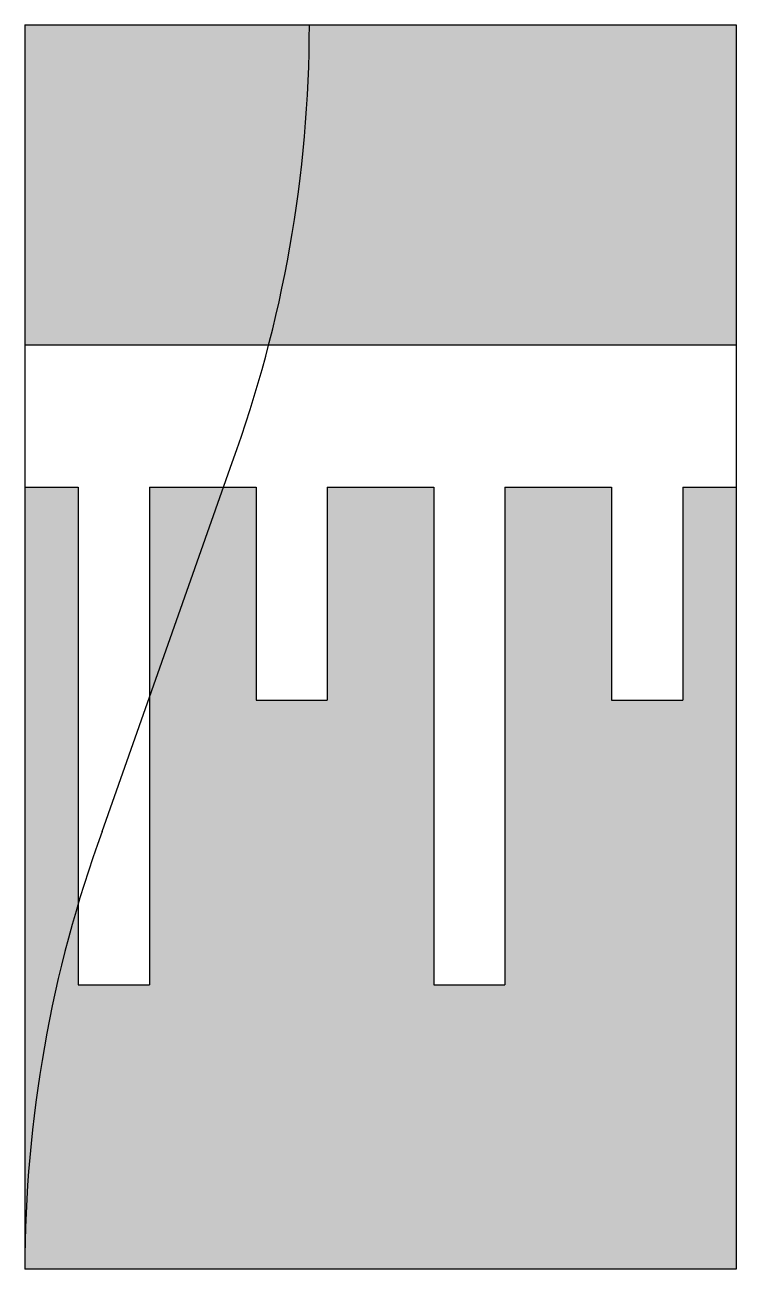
# Model space of a CAD drawing. Header units: metres. Extents: x 0 to 1, y 0 to 1.75.
import ezdxf

# ---------------------------------------------------------------- set-up
doc = ezdxf.new("R2010")
doc.units = ezdxf.units.M
doc.header["$LTSCALE"] = 0.2

msp = doc.modelspace()

# ---------------------------------------------------------------- hatches: boundary and pattern name
h = msp.add_hatch(color=254)
h.dxf.hatch_style = 1
h.paths.add_polyline_path([(1, 1.75), (0, 1.75), (0, 1.3), (1, 1.3)])
h.paths.add_polyline_path([(1, 1.1), (0.925, 1.1), (0.925, 0.8), (0.825, 0.8), (0.825, 1.1), (0.675, 1.1), (0.675, 0.4), (0.575, 0.4), (0.575, 1.1), (0.425, 1.1), (0.425, 0.8), (0.325, 0.8), (0.325, 1.1), (0.175, 1.1), (0.175, 0.4), (0.075, 0.4), (0.075, 1.1), (0, 1.1), (0, 0), (1, 0)])

# ---------------------------------------------------------------- linework, layer by layer
for p, q in [((0, 1.75), (1, 1.75)), ((0, 1.75), (0, 0)), ((1, 1.75), (1, 0)), ((0, 1.3), (1, 1.3)), ((0.1086, 0.6155), (0.2914, 1.1344)), ((0, 1.1), (0.075, 1.1)), ((0.075, 1.1), (0.075, 0.4)), ((0.175, 1.1), (0.325, 1.1)), ((0.175, 1.1), (0.175, 0.4)), ((0.325, 1.1), (0.325, 0.8)), ((0.425, 1.1), (0.575, 1.1)), ((0.425, 1.1), (0.425, 0.8)), ((0.575, 1.1), (0.575, 0.4)), ((0.675, 1.1), (0.825, 1.1)), ((0.675, 1.1), (0.675, 0.4)), ((0.825, 1.1), (0.825, 0.8)), ((0.925, 1.1), (1, 1.1)), ((0.925, 1.1), (0.925, 0.8)), ((0.325, 0.8), (0.425, 0.8)), ((0.825, 0.8), (0.925, 0.8)), ((0.075, 0.4), (0.175, 0.4)), ((0.575, 0.4), (0.675, 0.4)), ((1, 0), (0, 0))]:
    msp.add_line(p, q)
for centre, start, end in [((-1.4, 1.75), 340, 0), ((1.8, -0.0001), 160, 179.9954)]:
    msp.add_arc(centre, 1.8, start, end)

doc.saveas('drawing.dxf')
